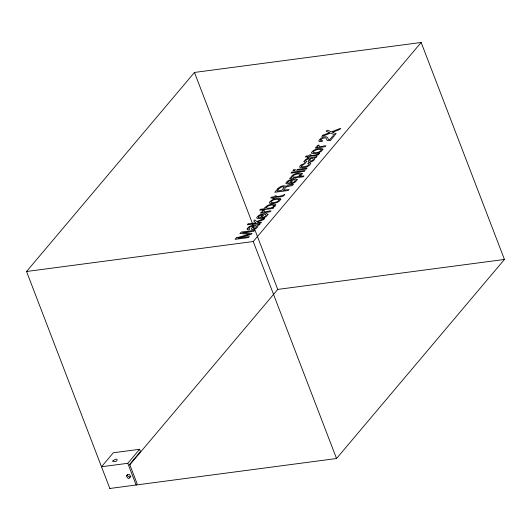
<?xml version="1.0" encoding="UTF-8"?>
<svg xmlns="http://www.w3.org/2000/svg" width="531" height="531" viewBox="0 0 531 531"><rect width="100%" height="100%" fill="white"/><g stroke="black" fill="none" stroke-linecap="round" stroke-linejoin="round"><path stroke-width="0.8" d="M127.327 474.515C127.035 476.353 129.557 477.721 131.004 476.632M109.857 488.527L26.55 271.494L194.465 72.442L421.156 42.473L504.45 259.453L336.535 458.512L109.844 488.474M26.55 271.494L253.247 241.525L421.156 42.473M127.798 463.291L139.607 449.292L140.469 451.536L129.657 464.359L137.144 483.867L136.148 485.049L127.798 463.291L101.507 466.762L113.315 452.764L139.607 449.292M129.624 465.023L277.753 289.422L504.45 259.453M194.465 72.442L277.753 289.422M253.247 241.525L336.535 458.512M301.236 166.11L301.469 166.648L302.902 166.82L306.964 166.024A2.37 0.863 -21 0 0 308.544 165.148L309.049 163.96L307.728 163.714L308.491 162.818L309.945 162.864A3.943 1.434 -21 0 1 310.794 163.488C309.062 167.146 303.168 168.646 299.623 167.225L300.015 165.911L301.482 164.643L305.458 163.216L301.236 166.11M302.199 173.75L301.17 175.356L298.999 176.551L303.991 175.894L303.214 176.816L289.587 178.622L290.344 177.719L291.638 177.546L291.141 176.617C293.543 173.571 298.508 172.356 302.079 173.491L302.199 173.75M112.685 461.061C118.128 463.709 119.103 455.625 112.685 461.061M126.332 475.696C129.71 483.94 133.062 470.725 126.332 475.696M284.258 186.992L281.808 190.437L277.222 191.041C278.636 188.844 281.37 185.976 284.258 186.992M247.161 228.801L247.3 229.638L248.276 229.804L249.066 229.744L249.796 228.881C245.481 228.403 256.281 223.438 251.216 228.795L251.349 229.273C253.685 229.976 257.104 228.655 257.92 226.239L257.469 225.575L259.194 224.958L260.071 223.909C256.042 225.761 249.849 224.135 247.161 228.801M304.057 161.358L304.19 162.194L305.172 162.36L305.962 162.3L306.692 161.437C302.371 160.959 313.171 155.995 308.106 161.351L308.245 161.829C310.582 162.526 313.994 161.212 314.817 158.796L314.359 158.132L316.084 157.515L316.961 156.466C312.932 158.318 306.745 156.691 304.057 161.358M253.752 226.113C250.884 229.306 256.061 228.994 256.599 226.418L255.736 225.894L253.752 226.113M310.642 158.669C307.774 161.862 312.958 161.55 313.496 158.975L312.626 158.45L310.642 158.669M279.24 199.696C277.939 202.384 274.082 202.683 271.441 202.503A2.628 0.956 -21 0 1 271.069 201.807C272.854 199.477 276.379 198.999 279.087 199.464L279.24 199.696M321.288 149.848C319.994 152.53 316.131 152.835 313.489 152.656A2.628 0.956 -21 0 1 313.124 151.959C314.91 149.629 318.427 149.145 321.136 149.616L321.288 149.848M268.002 214.272C266.237 217.956 260.356 219.688 256.745 218.141L256.659 217.756C258.039 214.77 261.909 214.013 264.863 213.575L261.451 217.624C262.679 217.982 268.381 215.334 265.327 214.398L266.097 213.482L268.002 214.272M297.187 179.67C295.428 183.354 289.548 185.087 285.93 183.54L285.851 183.162C287.231 180.168 291.094 179.412 294.055 178.98L290.643 183.022C291.871 183.381 297.566 180.739 294.513 179.797L295.282 178.881L297.187 179.67M320.585 139.972L321.043 140.695L322.762 140.662L321.965 141.604L319.476 141.618L318.759 140.967C319.861 137.702 327.859 134.104 328.35 139.421L329.565 139.839L332.964 135.81L334.517 135.604L330.242 140.669L327.209 140.529L326.16 138.292L325.39 137.781L322.417 138.425L320.585 139.972M274.275 205.537C272.861 208.013 269.078 208.577 266.482 208.119L266.29 207.681C267.77 205.351 271.965 204.395 274.275 205.537M300.493 174.52C299.066 177.002 295.389 177.268 292.8 177.042L292.501 176.498C294.167 174.4 298.236 173.179 300.493 174.52M264.896 207.667L265.261 208.656L260.396 209.3L259.639 210.203L273.093 208.424L273.81 207.568L272.562 207.734L275.483 205.915L275.808 204.614C272.224 203.38 267.358 204.707 264.896 207.667M258.358 216.92L258.478 217.584L260.17 217.77L262.759 214.703L260.117 215.486L258.358 216.92M287.55 182.319L287.669 182.983L289.355 183.168L291.944 180.102L289.309 180.885L287.55 182.319M280.846 199.198C278.881 202.869 273.611 204.05 269.781 203.287A4.739 1.719 -21 0 1 269.536 202.138C272.031 199.045 277.043 197.419 280.753 198.8L280.846 199.198M322.894 149.344C320.936 153.021 315.66 154.202 311.836 153.439A4.739 1.719 -21 0 1 311.591 152.291C314.08 149.198 319.098 147.572 322.802 148.952L322.894 149.344M263.728 210.873C264.305 213.243 269.356 210.303 270.989 210.907L270.213 211.836L260.436 213.13L261.179 212.247L262.865 212.028L261.969 211.272L262.526 210.468L264.259 210.236L263.728 210.873M318.646 145.773C319.224 148.142 324.268 145.202 325.908 145.813L325.125 146.735L315.348 148.03L316.091 147.147L317.784 146.928L316.881 146.171L317.438 145.368L319.177 145.142L318.646 145.773M284.742 194.611C282.764 197.937 277.813 196.45 274.773 197.545L274.142 198.289L272.801 198.468L273.432 197.718L270.704 198.083L271.494 197.14L274.222 196.782L274.965 195.899L276.306 195.727L275.569 196.603C278.934 196.696 281.934 195.693 284.742 194.611M319.37 153.559C317.392 156.891 312.44 155.404 309.4 156.492L308.776 157.236L307.429 157.415L308.06 156.672L305.332 157.03L306.121 156.094L308.85 155.729L309.593 154.853L310.94 154.674L310.197 155.556C313.562 155.649 316.562 154.647 319.37 153.559M236.335 237.868L235.1 239.335L248.508 237.563L249.331 236.587L238.001 238.107L251.143 234.436L251.999 233.421L242.514 232.757L253.805 231.284L254.628 230.315L241.22 232.087L239.992 233.534L249.504 234.198L236.335 237.868M248.116 223.909L247.36 224.799L260.767 223.027L261.524 222.137L257.854 222.622L257.25 222.011L263.628 219.635L264.63 218.453L256.632 221.493L254.754 219.861L253.752 221.049L255.902 222.881L248.116 223.909M277.753 188.77L274.799 192.275L288.207 190.503L289.07 189.481L283.322 190.237L286.315 186.952L292.448 185.472L293.51 184.217L288.008 185.399L285.778 186.441L285.612 186.069C282.884 185.1 279.618 186.7 277.753 188.77M291.725 172.217L290.942 173.139L304.349 171.367L305.133 170.444L291.725 172.217M293.689 169.88L292.893 170.823L294.758 170.577L295.555 169.635L293.689 169.88M322.914 135.232L321.832 136.513L330.514 133.115L335.101 134.914L336.143 133.679L332.399 132.312L339.634 129.537L340.703 128.27L331.583 131.841L327.196 130.161L326.16 131.383L329.678 132.624L322.914 135.232M297.367 169.396L296.57 170.338L306.301 169.05L307.097 168.108L297.367 169.396"/></g></svg>
